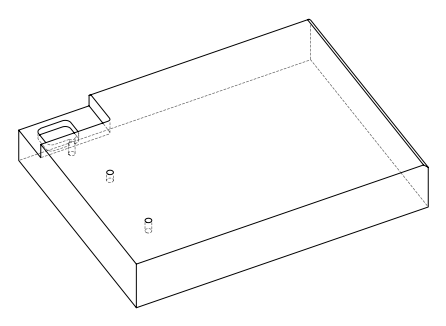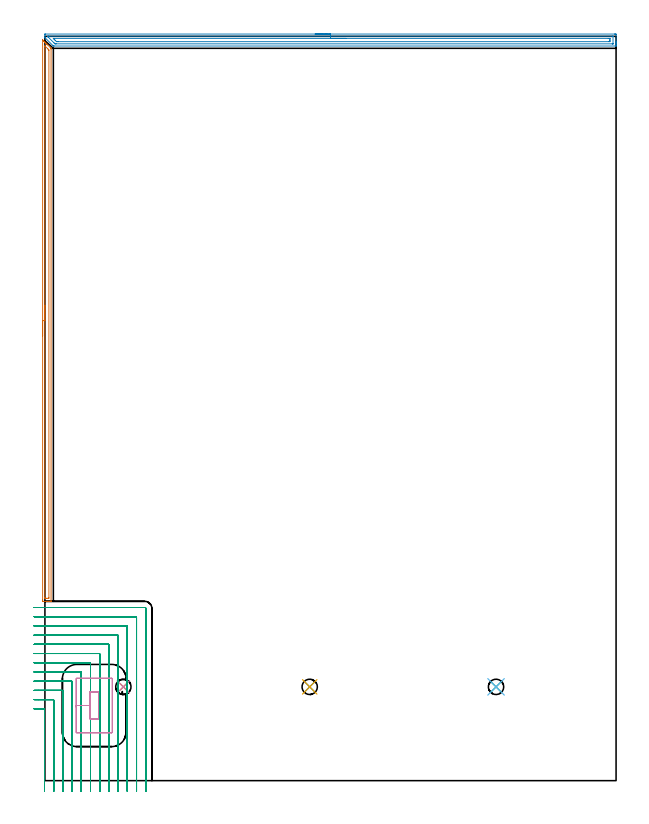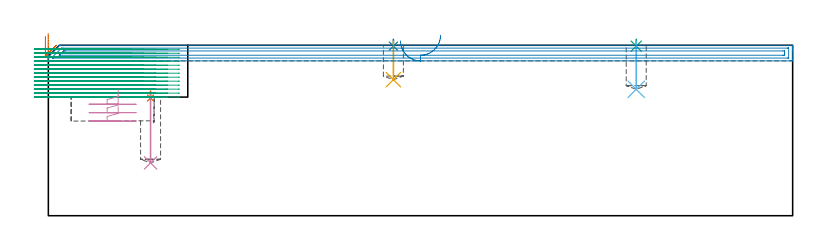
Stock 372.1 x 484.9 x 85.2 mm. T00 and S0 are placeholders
(PLAN: 10 operations, 4 tool changes, 60.4 min)
(1 SPOT_DRILL | STEP1POCKET | NXT0321_9005460120000 | 0.03 min | 2808 mm3)
(2 SPOT_DRILL_1 | STEP1POCKET_1 | NXT0321_9005460120000 | 0.03 min | 1 mm3)
(3 SPOT_DRILL_2 | STEP1POCKET_2 | NXT0321_9005460120000 | 0.03 min | 1 mm3)
(4 DRILL_BLIND_HOLE_INTO_CENTER | STEP1POCKET | NXT0301_071 | 0.15 min | 2528 mm3)
(5 DRILL_BLIND_HOLE_INTO_CENTER_1 | STEP1POCKET_1 | NXT0301_071 | 0.08 min | 1246 mm3)
(6 DRILL_BLIND_HOLE_INTO_CENTER_2 | STEP1POCKET_2 | NXT0301_071 | 0.1 min | 1621 mm3)
(7 AREA_MILL | FG_CHAMFER_SURFACE | UGT0205_001 | 6.01 min | 5614 mm3)
(8 AREA_MILL_1 | FG_CHAMFER_SURFACE_1 | UGT0205_001 | 9.1 min | 11229 mm3)
(9 MILL_CORNER_NOTCH_RECTANGULAR | CORNER_NOTCH_RECTANGULAR | NXT0201_009 | Follow Part, ap 2, ae 75% | 43.53 min | 207852 mm3)
(10 MILL_RECTANGULAR_POCKET | POCKET_RECTANGULAR_STRAIGHT | UGT0201_100 | Follow Part, ap 4.5, ae 75% | 1.39 min | 25047 mm3)
(TOOL NXT0321_9005460120000 | NC Spot Drill, 142deg, 12mm, Carbide, Uncoated | D12 PA142 FL30 Z2)
(TOOL NXT0301_071 | Carbide Drill 10mm [860.1-1000-030A1-MM 2214] | D10 PA140 FL47 Z2)
(TOOL UGT0205_001 | Chamfer Mill 20 x 3 x 45 deg. | D20 FL50 Z2)
(TOOL NXT0201_009 | ENDMILL 8mm [2P460-0800-NA 1630] | D8 FL26 Z6)
(TOOL UGT0201_100 | End Mill 18 mm | D18 FL22 Z2)
(OP 1 SPOT_DRILL)
G17 G21 G94 G90
T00 M6
G54
G17 G0 G90 X51.1 Y61.1 S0 M3
G43 Z95.2 H0
G94 G81 G98 Z58.87 F250. R62.3
G80
M5
M2
(OP 2 SPOT_DRILL_1)
G17 G21 G94 G90
T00 M6
G54
G17 G0 G90 X172.5 Y61.1 S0 M3
G43 Z95.2 H0
G94 G81 G98 Z84.77 F250. R88.2
G80
M5
M2
(OP 3 SPOT_DRILL_2)
G17 G21 G94 G90
T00 M6
G54
G17 G0 G90 X293.9 Y61.1 S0 M3
G43 Z95.2 H0
G94 G81 G98 Z84.77 F250. R88.2
G80
M5
M2
(OP 4 DRILL_BLIND_HOLE_INTO_CENTER)
G17 G21 G94 G90
T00 M6
G54
G17 G0 G90 X51.1 Y61.1 S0 M3
G43 Z95.2 H1
G94 G81 G98 Z26.4 F250. R61.3
G80
M5
M2
(OP 5 DRILL_BLIND_HOLE_INTO_CENTER_1)
G17 G21 G94 G90
T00 M6
G54
G17 G0 G90 X172.5 Y61.1 S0 M3
G43 Z95.2 H1
G94 G81 G98 Z68. F250. R87.2
G80
M5
M2
(OP 6 DRILL_BLIND_HOLE_INTO_CENTER_2)
G17 G21 G94 G90
T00 M6
G54
G17 G0 G90 X293.9 Y61.1 S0 M3
G43 Z95.2 H1
G94 G81 G98 Z63.2 F250. R87.2
G80
M5
M2
(OP 7 AREA_MILL)
G17 G21 G94 G90
T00 M6
G54
G17 G0 G90 X-1.5 Y289.7 S1061 M3
G43 Z95.2 H0
Z89.7
G94 G1 Y289.738 Z88.828 F250.
Y289.852 Z87.964
Y290.041 Z87.112
Y290.303 Z86.28
Y290.637 Z85.474
Y291.04 Z84.7
Y291.508 Z83.964
Y292.039 Z83.272
Y292.629 Z82.629
Y293.272 Z82.04
Y293.964 Z81.508
Y294.7 Z81.04
Y295.474 Z80.637
Y296.28 Z80.303
Y297.112 Z80.041
Y297.963 Z79.852
Y298.828 Z79.738
Y299.7 Z79.7
Y482.337
X-1.495 Y482.575 Z79.704
X-1.493 Y482.582 Z79.705
X-1.475 Y482.575 Z79.724
X-1.226 Y482.326 Z79.973
X-1.177 Y482.277 Z80.022
X-0.968 Y482.07 Z80.228
X-0.879 Y481.979 Z80.32
X-0.762 Y481.862 Z80.437
X-0.672 Y481.774 Z80.524
X-0.581 Y481.682 Z80.618
X-0.468 Y481.568 Z80.731
X-0.377 Y481.478 Z80.82
X-0.283 Y481.384 Z80.916
X-0.175 Y481.275 Z81.025
X-0.081 Y481.183 Z81.115
X0.014 Y481.086 Z81.214
X0.119 Y480.981 Z81.319
X0.215 Y480.887 Z81.411
X0.312 Y480.788 Z81.512
X0.413 Y480.687 Z81.612
X0.511 Y480.591 Z81.707
X0.61 Y480.49 Z81.809
X0.706 Y480.394 Z81.906
X0.806 Y480.295 Z82.002
X0.908 Y480.192 Z82.107
X1. Y480.1 Z82.2
X1.102 Y480. Z82.298
X1.206 Y479.894 Z82.405
X1.294 Y479.806 Z82.493
X1.398 Y479.704 Z82.594
X1.503 Y479.597 Z82.703
X1.587 Y479.513 Z82.787
X1.694 Y479.408 Z82.89
X3.468 Y477.634 Z84.664
X3.589 Y477.512 Z84.787
X3.912 Y477.189 Z85.11
X3.927 Y477.173 Z85.124
X4.002 Y477.095 Z85.18
X4. Y476.618 Z85.2
Y116.969
X4.005 Y116.81 Z85.195
X3.967 Y116.808 Z85.158
X3.586 Y116.8 Z84.786
X3.271 Z84.47
X2.581 Z83.776
X1.349 Z82.546
X0.806 Z82.001
X0.19 Z81.386
X-0.968 Y116.801 Z80.228
X-1.212 Y116.803 Z79.984
X-1.491 Y116.808 Z79.705
X-1.494 Y116.891 Z79.703
X-1.499 Y117.42 Z79.701
X-1.5 Y117.956 Z79.7
Y299.7
X-0.086 Z81.114
Y478.405
X-0.081 Y478.719 Z81.119
X0.242 Y478.405 Z81.442
X1.694 Y476.956 Z82.894
X2.03 Y476.618 Z83.23
X2.581 Y476.057 Z83.781
X2.586 Y475.725 Z83.786
Y119.208
X2.581 Y118.81 Z83.781
X2.097 Y118.802 Z83.297
X0.806 Y118.8 Z82.006
X0.322 Y118.802 Z81.522
X-0.081 Y118.81 Z81.119
X-0.086 Y119.208 Z81.114
Y119.213
Y299.7
Y300.571 Z81.152
Y301.436 Z81.266
Y302.288 Z81.455
Y303.12 Z81.717
Y303.926 Z82.051
Y304.7 Z82.454
Y305.436 Z82.923
Y306.128 Z83.454
Y306.771 Z84.043
Y307.36 Z84.686
Y307.891 Z85.378
Y308.36 Z86.114
Y308.763 Z86.888
Y309.097 Z87.694
Y309.359 Z88.526
Y309.548 Z89.378
Y309.662 Z90.243
Y309.7 Z91.114
G0 Z95.2
M5
M2
(OP 8 AREA_MILL_1)
G17 G21 G94 G90
T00 M6
G54
G17 G0 G90 X176.05 Y486.4 S1061 M3
G43 Z95.2 H0
Z87.4
G94 G1 X176.088 Z86.529 F250.
X176.202 Z85.664
X176.391 Z84.812
X176.653 Z83.98
X176.987 Z83.174
X177.39 Z82.4
X177.858 Z81.664
X178.39 Z80.972
X178.979 Z80.329
X179.622 Z79.74
X180.314 Z79.209
X181.05 Z78.74
X181.824 Z78.337
X182.63 Z78.003
X183.462 Z77.741
X184.314 Z77.552
X185.178 Z77.438
X186.05 Z77.4
X371.08
X371.478 Y486.399 Z77.401
X371.872 Y486.396 Z77.403
X372.09 Y486.392 Z77.405
X372.1 Y486.009 Z77.789
Y481.623 Z82.172
Y481.089 Z82.707
Y480.746 Z83.05
Y480.212 Z83.584
Y479.868 Z83.926
Y479.181 Z84.618
Y478.906 Z84.893
X372.097 Y478.751 Z85.042
X372.09 Y478.602 Z85.188
X371.925 Y478.6 Z85.2
X5.983
X5.505 Y478.602 Z85.188
X5.323 Y478.777 Z85.023
X0.283 Y483.816 Z79.982
X0.173 Y483.927 Z79.873
X0.026 Y484.077 Z79.722
X0.002 Y484.109 Z79.688
X0. Y484.331 Z79.467
Y485.131 Z78.663
X0.001 Y486.351 Z77.446
X0.003 Y486.391 Z77.405
X0.175 Y486.4 Z77.4
X186.05
Y484.986 Z78.814
X369.691 Y484.985 Z78.815
X369.841 Y484.984 Z78.816
X370.047 Y484.98 Z78.82
X370.09 Y484.978 Z78.822
X370.095 Y484.948 Z78.852
X370.097 Y484.916 Z78.884
X370.1 Y484.73 Z79.07
X370.099 Y480.21 Z83.59
X370.097 Y480.103 Z83.697
X370.093 Y480.032 Z83.768
X370.089 Y480.02 Z83.78
X370.085 Y480.018 Z83.782
X370.063 Y480.016 Z83.784
X369.691 Y480.014 Z83.786
X369.542
X7.622
X6.877 Y480.016 Z83.784
X6.726 Y480.017 Z83.783
X6.548 Y480.021 Z83.779
X6.174 Y480.382 Z83.418
X5.984 Y480.567 Z83.233
X2.409 Y484.141 Z79.659
X2.297 Y484.254 Z79.546
X2.19 Y484.366 Z79.434
X2.01 Y484.558 Z79.242
X2.003 Y484.653 Z79.147
X2.001 Y484.79 Z79.01
X2.003 Y484.897 Z78.903
X2.007 Y484.967 Z78.833
X2.011 Y484.98 Z78.82
X2.015 Y484.982 Z78.818
X2.037 Y484.984 Z78.816
X2.409 Y484.986 Z78.814
X2.558
X186.05
Y483.571 Z80.229
X367.01
X367.707 Y483.57 Z80.23
X367.904 Y483.567 Z80.233
X368.09 Y483.563 Z80.237
X368.095 Y483.377 Z80.423
X368.099 Y483.186 Z80.614
X368.1 Y482.5 Z81.3
Y482.308 Z81.492
X368.095 Y481.623 Z82.177
X368.093 Y481.437 Z82.363
X367.904 Y481.435 Z82.365
X367.207 Y481.429 Z82.371
X8.664
X7.967 Y481.43 Z82.37
X7.771 Y481.432 Z82.368
X7.578 Y481.435 Z82.365
X7.385 Y481.623 Z82.177
X6.877 Y482.123 Z81.677
X6.499 Y482.5 Z81.3
X5.984 Y483.016 Z80.784
X5.627 Y483.377 Z80.423
X5.455 Y483.556 Z80.244
X5.45 Y483.565 Z80.235
X5.478 Y483.567 Z80.233
X5.548 Y483.57 Z80.23
X5.653 Y483.571 Z80.229
X5.786
X186.05
X186.922 Z80.267
X187.786 Z80.38
X188.638 Z80.569
X189.47 Z80.832
X190.276 Z81.165
X191.05 Z81.568
X191.786 Z82.037
X192.478 Z82.568
X193.121 Z83.157
X193.71 Z83.801
X194.242 Z84.493
X194.71 Z85.229
X195.113 Z86.002
X195.447 Z86.808
X195.709 Z87.64
X195.898 Z88.492
X196.012 Z89.357
X196.05 Z90.229
G0 Z95.2
M5
M2
(OP 9 MILL_CORNER_NOTCH_RECTANGULAR)
G17 G21 G94 G90
T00 M6
G54
G17 G0 G90 X-0.3 Y-6.989 S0 M3
G43 Z95.2 H1
Z83.208
G94 G1 Y-3.989 F250.
Y46.405 F500.
G3 X-0.695 Y46.8 R0.4
G1 X-3.91
X-4.
X-7. Y46.804 F250.
G0 Z95.2
X5.7 Y-7.
Z83.208
G1 Y-4.
Y52.405 F500.
G3 X5.305 Y52.8 R0.4
G1 X-3.91
X-4.
X-7. Y52.805 F250.
G0 Z95.2
X11.7 Y-7.
Z83.208
G1 Y-4.
Y58.405 F500.
G3 X11.305 Y58.8 R0.4
G1 X-3.91
X-4.
X-7. Y58.805 F250.
G0 Z95.2
X17.7 Y-7.
Z83.208
G1 Y-4.
Y64.405 F500.
G3 X17.305 Y64.8 R0.4
G1 X-3.91
X-4.
X-7. Y64.806 F250.
G0 Z95.2
X23.7 Y-7.
Z83.208
G1 Y-4.
Y70.404 F500.
G3 X23.304 Y70.8 R0.4
G1 X-3.91
X-4.
X-7. Y70.807 F250.
G0 Z95.2
X29.7 Y-7.
Z83.208
G1 Y-4.
Y76.404 F500.
G3 X29.304 Y76.8 R0.4
G1 X-3.91
X-4.
X-7. Y76.808 F250.
G0 Z95.2
X35.7 Y-7.
Z83.208
G1 Y-4.
Y82.404 F500.
G3 X35.304 Y82.8 R0.4
G1 X-3.91
X-4.
X-7. Y82.809 F250.
G0 Z95.2
X41.7 Y-7.
Z83.208
G1 Y-4.
Y88.404 F500.
G3 X41.304 Y88.8 R0.4
G1 X-3.91
X-4.
X-7. Y88.811 F250.
G0 Z95.2
X47.7 Y-7.
Z83.208
G1 Y-4.
Y94.404 F500.
G3 X47.304 Y94.8 R0.4
G1 X-3.91
X-4.
X-7. Y94.815 F250.
G0 Z95.2
X53.7 Y-7.
Z83.208
G1 Y-4.
Y100.403 F500.
G3 X53.303 Y100.8 R0.4
G1 X-3.91
X-4.
X-7. Y100.823 F250.
G0 Z95.2
X59.7 Y-7.
Z83.208
G1 Y-4.
Y106.403 F500.
G3 X59.303 Y106.8 R0.4
G1 X-3.91
X-4. Y106.801
X-7. Y106.846 F250.
G0 Z95.2
X65.7 Y-7.
Z83.208
G1 Y-4.
Y112.2 F500.
G3 X65.1 Y112.8 R0.6
G1 X-3.91
X-6.91 F250.
G0 Z95.2
X-0.3 Y-6.989
Z81.215
G1 Y-3.989
Y46.405 F500.
G3 X-0.695 Y46.8 R0.4
G1 X-4.
X-7. F250.
G0 Z95.2
X5.7 Y-7.
Z81.215
G1 Y-4.
Y52.405 F500.
G3 X5.305 Y52.8 R0.4
G1 X-4.
X-7. F250.
G0 Z95.2
X11.7 Y-7.
Z81.215
G1 Y-4.
Y58.405 F500.
G3 X11.305 Y58.8 R0.4
G1 X-4.
X-7. F250.
G0 Z95.2
X17.7 Y-7.
Z81.215
G1 Y-4.
Y64.405 F500.
G3 X17.305 Y64.8 R0.4
G1 X-4.
X-7. F250.
G0 Z95.2
X23.7 Y-7.
Z81.215
G1 Y-4.
Y70.404 F500.
G3 X23.304 Y70.8 R0.4
G1 X-4.
X-7. F250.
G0 Z95.2
X29.7 Y-7.
Z81.215
G1 Y-4.
Y76.404 F500.
G3 X29.304 Y76.8 R0.4
G1 X-4.
X-7. F250.
G0 Z95.2
X35.7 Y-7.
Z81.215
G1 Y-4.
Y82.404 F500.
G3 X35.304 Y82.8 R0.4
G1 X-4.
X-7. F250.
G0 Z95.2
X41.7 Y-7.
Z81.215
G1 Y-4.
Y88.404 F500.
G3 X41.304 Y88.8 R0.4
G1 X-4.
X-7. F250.
G0 Z95.2
X47.7 Y-7.
Z81.215
G1 Y-4.
Y94.404 F500.
G3 X47.304 Y94.8 R0.4
G1 X-4.
X-7. F250.
G0 Z95.2
X53.7 Y-7.
Z81.215
G1 Y-4.
Y100.403 F500.
G3 X53.303 Y100.8 R0.4
G1 X-4.
X-7. F250.
G0 Z95.2
X59.7 Y-7.
Z81.215
G1 Y-4.
Y106.403 F500.
G3 X59.303 Y106.8 R0.4
G1 X-4.
X-7. F250.
G0 Z95.2
X65.7 Y-7.
Z81.215
G1 Y-4.
Y112.2 F500.
G3 X65.1 Y112.8 R0.6
G1 X-4.
X-7. F250.
G0 Z95.2
X-0.3 Y-6.989
Z79.223
G1 Y-3.989
Y46.405 F500.
G3 X-0.695 Y46.8 R0.4
G1 X-4.
X-7. F250.
G0 Z95.2
X5.7 Y-7.
Z79.223
G1 Y-4.
Y52.405 F500.
G3 X5.305 Y52.8 R0.4
G1 X-4.
X-7. F250.
G0 Z95.2
X11.7 Y-7.
Z79.223
G1 Y-4.
Y58.405 F500.
G3 X11.305 Y58.8 R0.4
G1 X-4.
X-7. F250.
G0 Z95.2
X17.7 Y-7.
Z79.223
G1 Y-4.
Y64.404 F500.
G3 X17.305 Y64.8 R0.4
G1 X-4.
X-7. F250.
G0 Z95.2
X23.7 Y-7.
Z79.223
G1 Y-4.
Y70.404 F500.
G3 X23.304 Y70.8 R0.4
G1 X-4.
X-7. F250.
G0 Z95.2
X29.7 Y-7.
Z79.223
G1 Y-4.
Y76.404 F500.
G3 X29.304 Y76.8 R0.4
G1 X-4.
X-7. F250.
G0 Z95.2
X35.7 Y-7.
Z79.223
G1 Y-4.
Y82.404 F500.
G3 X35.304 Y82.8 R0.4
G1 X-4.
X-7. F250.
G0 Z95.2
X41.7 Y-7.
Z79.223
G1 Y-4.
Y88.404 F500.
G3 X41.304 Y88.8 R0.4
G1 X-4.
X-7. F250.
G0 Z95.2
X47.7 Y-7.
Z79.223
G1 Y-4.
Y94.404 F500.
G3 X47.304 Y94.8 R0.4
G1 X-4.
X-7. F250.
G0 Z95.2
X53.7 Y-7.
Z79.223
G1 Y-4.
Y100.403 F500.
G3 X53.303 Y100.8 R0.4
G1 X-4.
X-7. F250.
G0 Z95.2
X59.7 Y-7.
Z79.223
G1 Y-4.
Y106.403 F500.
G3 X59.303 Y106.8 R0.4
G1 X-4.
X-7. F250.
G0 Z95.2
X65.7 Y-7.
Z79.223
G1 Y-4.
Y112.2 F500.
G3 X65.1 Y112.8 R0.6
G1 X-4.
X-7. F250.
G0 Z95.2
X-0.3 Y-6.989
Z77.231
G1 Y-3.989
Y46.405 F500.
G3 X-0.695 Y46.8 R0.4
G1 X-4.
X-7. F250.
G0 Z95.2
X5.7 Y-7.
Z77.231
G1 Y-4.
Y52.405 F500.
G3 X5.305 Y52.8 R0.4
G1 X-4.
X-7. F250.
G0 Z95.2
X11.7 Y-7.
Z77.231
G1 Y-4.
Y58.405 F500.
G3 X11.305 Y58.8 R0.4
G1 X-4.
X-7. F250.
G0 Z95.2
X17.7 Y-7.
Z77.231
G1 Y-4.
Y64.405 F500.
G3 X17.305 Y64.8 R0.4
G1 X-4.
X-7. F250.
G0 Z95.2
X23.7 Y-7.
Z77.231
G1 Y-4.
Y70.404 F500.
G3 X23.304 Y70.8 R0.4
G1 X-4.
X-7. F250.
G0 Z95.2
X29.7 Y-7.
Z77.231
G1 Y-4.
Y76.404 F500.
G3 X29.304 Y76.8 R0.4
G1 X-4.
X-7. F250.
G0 Z95.2
X35.7 Y-7.
Z77.231
G1 Y-4.
Y82.404 F500.
G3 X35.304 Y82.8 R0.4
G1 X-4.
X-7. F250.
G0 Z95.2
X41.7 Y-7.
Z77.231
G1 Y-4.
Y88.404 F500.
G3 X41.304 Y88.8 R0.4
G1 X-4.
X-7. F250.
G0 Z95.2
X47.7 Y-7.
Z77.231
G1 Y-4.
Y94.404 F500.
G3 X47.304 Y94.8 R0.4
G1 X-4.
X-7. F250.
G0 Z95.2
X53.7 Y-7.
Z77.231
G1 Y-4.
Y100.403 F500.
G3 X53.303 Y100.8 R0.4
G1 X-4.
X-7. F250.
G0 Z95.2
X59.7 Y-7.
Z77.231
G1 Y-4.
Y106.403 F500.
G3 X59.303 Y106.8 R0.4
G1 X-4.
X-7. F250.
G0 Z95.2
X65.7 Y-7.
Z77.231
G1 Y-4.
Y112.2 F500.
G3 X65.1 Y112.8 R0.6
G1 X-4.
X-7. F250.
G0 Z95.2
X-0.3 Y-6.989
Z75.238
G1 Y-3.989
Y46.405 F500.
G3 X-0.695 Y46.8 R0.4
G1 X-4.
X-7. F250.
G0 Z95.2
X5.7 Y-7.
Z75.238
G1 Y-4.
Y52.405 F500.
G3 X5.305 Y52.8 R0.4
G1 X-4.
X-7. F250.
G0 Z95.2
X11.7 Y-7.
Z75.238
G1 Y-4.
Y58.405 F500.
G3 X11.305 Y58.8 R0.4
G1 X-4.
X-7. F250.
G0 Z95.2
X17.7 Y-7.
Z75.238
G1 Y-4.
Y64.405 F500.
G3 X17.305 Y64.8 R0.4
G1 X-4.
X-7. F250.
G0 Z95.2
X23.7 Y-7.
Z75.238
G1 Y-4.
Y70.404 F500.
G3 X23.304 Y70.8 R0.4
G1 X-4.
X-7. F250.
G0 Z95.2
X29.7 Y-7.
Z75.238
G1 Y-4.
Y76.404 F500.
G3 X29.304 Y76.8 R0.4
G1 X-4.
X-7. F250.
G0 Z95.2
X35.7 Y-7.
Z75.238
G1 Y-4.
Y82.404 F500.
G3 X35.304 Y82.8 R0.4
G1 X-4.
X-7. F250.
G0 Z95.2
X41.7 Y-7.
Z75.238
G1 Y-4.
Y88.404 F500.
G3 X41.304 Y88.8 R0.4
G1 X-4.
X-7. F250.
G0 Z95.2
X47.7 Y-7.
Z75.238
G1 Y-4.
Y94.404 F500.
G3 X47.304 Y94.8 R0.4
G1 X-4.
X-7. F250.
G0 Z95.2
X53.7 Y-7.
Z75.238
G1 Y-4.
Y100.403 F500.
G3 X53.303 Y100.8 R0.4
G1 X-4.
X-7. F250.
G0 Z95.2
X59.7 Y-7.
Z75.238
G1 Y-4.
Y106.403 F500.
G3 X59.303 Y106.8 R0.4
G1 X-4.
X-7. F250.
G0 Z95.2
X65.7 Y-7.
Z75.238
G1 Y-4.
Y112.2 F500.
G3 X65.1 Y112.8 R0.6
G1 X-4.
X-7. F250.
G0 Z95.2
X-0.3 Y-6.989
Z73.246
G1 Y-3.989
Y46.405 F500.
G3 X-0.695 Y46.8 R0.4
G1 X-4.
X-7. F250.
G0 Z95.2
X5.7 Y-7.
Z73.246
G1 Y-4.
Y52.405 F500.
G3 X5.305 Y52.8 R0.4
G1 X-4.
X-7. F250.
G0 Z95.2
X11.7 Y-7.
Z73.246
G1 Y-4.
Y58.405 F500.
G3 X11.305 Y58.8 R0.4
G1 X-4.
X-7. F250.
G0 Z95.2
X17.7 Y-7.
Z73.246
G1 Y-4.
Y64.405 F500.
G3 X17.305 Y64.8 R0.4
G1 X-4.
X-7. F250.
G0 Z95.2
X23.7 Y-7.
Z73.246
G1 Y-4.
Y70.404 F500.
G3 X23.304 Y70.8 R0.4
G1 X-4.
X-7. F250.
G0 Z95.2
X29.7 Y-7.
Z73.246
G1 Y-4.
Y76.404 F500.
G3 X29.304 Y76.8 R0.4
G1 X-4.
X-7. F250.
G0 Z95.2
X35.7 Y-7.
Z73.246
G1 Y-4.
Y82.404 F500.
G3 X35.304 Y82.8 R0.4
G1 X-4.
X-7. F250.
G0 Z95.2
X41.7 Y-7.
Z73.246
G1 Y-4.
Y88.404 F500.
G3 X41.304 Y88.8 R0.4
G1 X-4.
X-7. F250.
G0 Z95.2
X47.7 Y-7.
Z73.246
G1 Y-4.
Y94.404 F500.
G3 X47.304 Y94.8 R0.4
G1 X-4.
X-7. F250.
G0 Z95.2
X53.7 Y-7.
Z73.246
G1 Y-4.
Y100.403 F500.
G3 X53.303 Y100.8 R0.4
G1 X-4.
X-7. F250.
G0 Z95.2
X59.7 Y-7.
Z73.246
G1 Y-4.
Y106.403 F500.
G3 X59.303 Y106.8 R0.4
G1 X-4.
X-7. F250.
G0 Z95.2
X65.7 Y-7.
Z73.246
G1 Y-4.
Y112.2 F500.
G3 X65.1 Y112.8 R0.6
G1 X-4.
X-7. F250.
G0 Z95.2
X-0.3 Y-6.989
Z71.254
G1 Y-3.989
Y46.405 F500.
G3 X-0.695 Y46.8 R0.4
G1 X-4.
X-7. F250.
G0 Z95.2
X5.7 Y-7.
Z71.254
G1 Y-4.
Y52.405 F500.
G3 X5.305 Y52.8 R0.4
G1 X-4.
X-7. F250.
G0 Z95.2
X11.7 Y-7.
Z71.254
G1 Y-4.
Y58.405 F500.
G3 X11.305 Y58.8 R0.4
G1 X-4.
X-7. F250.
G0 Z95.2
X17.7 Y-7.
Z71.254
G1 Y-4.
Y64.405 F500.
G3 X17.305 Y64.8 R0.4
G1 X-4.
X-7. F250.
G0 Z95.2
X23.7 Y-7.
Z71.254
G1 Y-4.
Y70.404 F500.
G3 X23.304 Y70.8 R0.4
G1 X-4.
X-7. F250.
G0 Z95.2
X29.7 Y-7.
Z71.254
G1 Y-4.
Y76.404 F500.
G3 X29.304 Y76.8 R0.4
G1 X-4.
X-7. F250.
G0 Z95.2
X35.7 Y-7.
Z71.254
G1 Y-4.
Y82.404 F500.
G3 X35.304 Y82.8 R0.4
G1 X-4.
X-7. F250.
G0 Z95.2
X41.7 Y-7.
Z71.254
G1 Y-4.
Y88.404 F500.
G3 X41.304 Y88.8 R0.4
G1 X-4.
X-7. F250.
G0 Z95.2
X47.7 Y-7.
Z71.254
G1 Y-4.
Y94.404 F500.
G3 X47.304 Y94.8 R0.4
G1 X-4.
X-7. F250.
G0 Z95.2
X53.7 Y-7.
Z71.254
G1 Y-4.
Y100.403 F500.
G3 X53.303 Y100.8 R0.4
G1 X-4.
X-7. F250.
G0 Z95.2
X59.7 Y-7.
Z71.254
G1 Y-4.
Y106.403 F500.
G3 X59.303 Y106.8 R0.4
G1 X-4.
X-7. F250.
G0 Z95.2
X65.7 Y-7.
Z71.254
G1 Y-4.
Y112.2 F500.
G3 X65.1 Y112.8 R0.6
G1 X-4.
X-7. F250.
G0 Z95.2
X-0.3 Y-6.989
Z69.261
G1 Y-3.989
Y46.405 F500.
G3 X-0.695 Y46.8 R0.4
G1 X-4.
X-7. F250.
G0 Z95.2
X5.7 Y-7.
Z69.261
G1 Y-4.
Y52.405 F500.
G3 X5.305 Y52.8 R0.4
G1 X-4.
X-7. F250.
G0 Z95.2
X11.7 Y-7.
Z69.261
G1 Y-4.
Y58.405 F500.
G3 X11.305 Y58.8 R0.4
G1 X-4.
X-7. F250.
G0 Z95.2
X17.7 Y-7.
Z69.261
G1 Y-4.
Y64.405 F500.
G3 X17.305 Y64.8 R0.4
G1 X-4.
X-7. F250.
G0 Z95.2
X23.7 Y-7.
Z69.261
G1 Y-4.
Y70.404 F500.
G3 X23.304 Y70.8 R0.4
G1 X-4.
X-7. F250.
G0 Z95.2
X29.7 Y-7.
Z69.261
G1 Y-4.
Y76.404 F500.
G3 X29.304 Y76.8 R0.4
G1 X-4.
X-7. F250.
G0 Z95.2
X35.7 Y-7.
Z69.261
G1 Y-4.
Y82.404 F500.
G3 X35.304 Y82.8 R0.4
G1 X-4.
X-7. F250.
G0 Z95.2
X41.7 Y-7.
Z69.261
G1 Y-4.
Y88.404 F500.
G3 X41.304 Y88.8 R0.4
G1 X-4.
X-7. F250.
G0 Z95.2
X47.7 Y-7.
Z69.261
G1 Y-4.
Y94.404 F500.
G3 X47.304 Y94.8 R0.4
G1 X-4.
X-7. F250.
G0 Z95.2
X53.7 Y-7.
Z69.261
G1 Y-4.
Y100.403 F500.
G3 X53.303 Y100.8 R0.4
G1 X-4.
X-7. F250.
G0 Z95.2
X59.7 Y-7.
Z69.261
G1 Y-4.
Y106.403 F500.
G3 X59.303 Y106.8 R0.4
G1 X-4.
X-7. F250.
G0 Z95.2
X65.7 Y-7.
Z69.261
G1 Y-4.
Y112.2 F500.
G3 X65.1 Y112.8 R0.6
G1 X-4.
X-7. F250.
G0 Z95.2
X-0.3 Y-6.989
Z67.269
G1 Y-3.989
Y46.405 F500.
G3 X-0.695 Y46.8 R0.4
G1 X-4.
X-7. F250.
G0 Z95.2
X5.7 Y-7.
Z67.269
G1 Y-4.
Y52.405 F500.
G3 X5.305 Y52.8 R0.4
G1 X-4.
X-7. F250.
G0 Z95.2
X11.7 Y-7.
Z67.269
G1 Y-4.
Y58.405 F500.
G3 X11.305 Y58.8 R0.4
G1 X-4.
X-7. F250.
G0 Z95.2
X17.7 Y-7.
Z67.269
G1 Y-4.
Y64.405 F500.
G3 X17.305 Y64.8 R0.4
G1 X-4.
X-7. F250.
G0 Z95.2
X23.7 Y-7.
Z67.269
G1 Y-4.
Y70.404 F500.
G3 X23.304 Y70.8 R0.4
G1 X-4.
X-7. F250.
G0 Z95.2
X29.7 Y-7.
Z67.269
G1 Y-4.
Y76.404 F500.
G3 X29.304 Y76.8 R0.4
G1 X-4.
X-7. F250.
G0 Z95.2
X35.7 Y-7.
Z67.269
G1 Y-4.
Y82.404 F500.
G3 X35.304 Y82.8 R0.4
G1 X-4.
X-7. F250.
G0 Z95.2
X41.7 Y-7.
Z67.269
G1 Y-4.
Y88.404 F500.
G3 X41.304 Y88.8 R0.4
G1 X-4.
X-7. F250.
G0 Z95.2
X47.7 Y-7.
Z67.269
G1 Y-4.
Y94.404 F500.
G3 X47.304 Y94.8 R0.4
G1 X-4.
X-7. F250.
G0 Z95.2
X53.7 Y-7.
Z67.269
G1 Y-4.
Y100.403 F500.
G3 X53.303 Y100.8 R0.4
G1 X-4.
X-7. F250.
G0 Z95.2
X59.7 Y-7.
Z67.269
G1 Y-4.
Y106.403 F500.
G3 X59.303 Y106.8 R0.4
G1 X-4.
X-7. F250.
G0 Z95.2
X65.7 Y-7.
Z67.269
G1 Y-4.
Y112.2 F500.
G3 X65.1 Y112.8 R0.6
G1 X-4.
X-7. F250.
G0 Z95.2
X-0.3 Y-6.989
Z65.277
G1 Y-3.989
Y46.405 F500.
G3 X-0.695 Y46.8 R0.4
G1 X-4.
X-7. F250.
G0 Z95.2
X5.7 Y-7.
Z65.277
G1 Y-4.
Y52.405 F500.
G3 X5.305 Y52.8 R0.4
G1 X-4.
X-7. F250.
G0 Z95.2
X11.7 Y-7.
Z65.277
G1 Y-4.
Y58.405 F500.
G3 X11.305 Y58.8 R0.4
G1 X-4.
X-7. F250.
G0 Z95.2
X17.7 Y-7.
Z65.277
G1 Y-4.
Y64.405 F500.
G3 X17.305 Y64.8 R0.4
G1 X-4.
X-7. F250.
G0 Z95.2
X23.7 Y-7.
Z65.277
G1 Y-4.
Y70.404 F500.
G3 X23.304 Y70.8 R0.4
G1 X-4.
X-7. F250.
G0 Z95.2
X29.7 Y-7.
Z65.277
G1 Y-4.
Y76.404 F500.
G3 X29.304 Y76.8 R0.4
G1 X-4.
X-7. F250.
G0 Z95.2
X35.7 Y-7.
Z65.277
G1 Y-4.
Y82.404 F500.
G3 X35.304 Y82.8 R0.4
G1 X-4.
X-7. F250.
G0 Z95.2
X41.7 Y-7.
Z65.277
G1 Y-4.
Y88.404 F500.
G3 X41.304 Y88.8 R0.4
G1 X-4.
X-7. F250.
G0 Z95.2
X47.7 Y-7.
Z65.277
G1 Y-4.
Y94.404 F500.
G3 X47.304 Y94.8 R0.4
G1 X-4.
X-7. F250.
G0 Z95.2
X53.7 Y-7.
Z65.277
G1 Y-4.
Y100.403 F500.
G3 X53.303 Y100.8 R0.4
G1 X-4.
X-7. F250.
G0 Z95.2
X59.7 Y-7.
Z65.277
G1 Y-4.
Y106.403 F500.
G3 X59.303 Y106.8 R0.4
G1 X-4.
X-7. F250.
G0 Z95.2
X65.7 Y-7.
Z65.277
G1 Y-4.
Y112.2 F500.
G3 X65.1 Y112.8 R0.6
G1 X-4.
X-7. F250.
G0 Z95.2
X-0.3 Y-6.989
Z63.285
G1 Y-3.989
Y46.405 F500.
G3 X-0.695 Y46.8 R0.4
G1 X-4.
X-7. F250.
G0 Z95.2
X5.7 Y-7.
Z63.285
G1 Y-4.
Y52.405 F500.
G3 X5.305 Y52.8 R0.4
G1 X-4.
X-7. F250.
G0 Z95.2
X11.7 Y-7.
Z63.285
G1 Y-4.
Y58.405 F500.
G3 X11.305 Y58.8 R0.4
G1 X-4.
X-7. F250.
G0 Z95.2
X17.7 Y-7.
Z63.285
G1 Y-4.
Y64.405 F500.
G3 X17.305 Y64.8 R0.4
G1 X-4.
X-7. F250.
G0 Z95.2
X23.7 Y-7.
Z63.285
G1 Y-4.
Y70.404 F500.
G3 X23.304 Y70.8 R0.4
G1 X-4.
X-7. F250.
G0 Z95.2
X29.7 Y-7.
Z63.285
G1 Y-4.
Y76.404 F500.
G3 X29.304 Y76.8 R0.4
G1 X-4.
X-7. F250.
G0 Z95.2
X35.7 Y-7.
Z63.285
G1 Y-4.
Y82.404 F500.
G3 X35.304 Y82.8 R0.4
G1 X-4.
X-7. F250.
G0 Z95.2
X41.7 Y-7.
Z63.285
G1 Y-4.
Y88.404 F500.
G3 X41.304 Y88.8 R0.4
G1 X-4.
X-7. F250.
G0 Z95.2
X47.7 Y-7.
Z63.285
G1 Y-4.
Y94.404 F500.
G3 X47.304 Y94.8 R0.4
G1 X-4.
X-7. F250.
G0 Z95.2
X53.7 Y-7.
Z63.285
G1 Y-4.
Y100.403 F500.
G3 X53.303 Y100.8 R0.4
G1 X-4.
X-7. F250.
G0 Z95.2
X59.7 Y-7.
Z63.285
G1 Y-4.
Y106.403 F500.
G3 X59.303 Y106.8 R0.4
G1 X-4.
X-7. F250.
G0 Z95.2
X65.7 Y-7.
Z63.285
G1 Y-4.
Y112.2 F500.
G3 X65.1 Y112.8 R0.6
G1 X-4.
X-7. F250.
G0 Z95.2
X-0.3 Y-6.989
Z61.292
G1 Y-3.989
Y46.405 F500.
G3 X-0.695 Y46.8 R0.4
G1 X-4.
X-7. F250.
G0 Z95.2
X5.7 Y-7.
Z61.292
G1 Y-4.
Y52.405 F500.
G3 X5.305 Y52.8 R0.4
G1 X-4.
X-7. F250.
G0 Z95.2
X11.7 Y-7.
Z61.292
G1 Y-4.
Y58.405 F500.
G3 X11.305 Y58.8 R0.4
G1 X-4.
X-7. F250.
G0 Z95.2
X17.7 Y-7.
Z61.292
G1 Y-4.
Y64.405 F500.
G3 X17.305 Y64.8 R0.4
G1 X-4.
X-7. F250.
G0 Z95.2
X23.7 Y-7.
Z61.292
G1 Y-4.
Y70.404 F500.
G3 X23.304 Y70.8 R0.4
G1 X-4.
X-7. F250.
G0 Z95.2
X29.7 Y-7.
Z61.292
G1 Y-4.
Y76.404 F500.
G3 X29.304 Y76.8 R0.4
G1 X-4.
X-7. F250.
G0 Z95.2
X35.7 Y-7.
Z61.292
G1 Y-4.
Y82.404 F500.
G3 X35.304 Y82.8 R0.4
G1 X-4.
X-7. F250.
G0 Z95.2
X41.7 Y-7.
Z61.292
G1 Y-4.
Y88.404 F500.
G3 X41.304 Y88.8 R0.4
G1 X-4.
X-7. F250.
G0 Z95.2
X47.7 Y-7.
Z61.292
G1 Y-4.
Y94.404 F500.
G3 X47.304 Y94.8 R0.4
G1 X-4.
X-7. F250.
G0 Z95.2
X53.7 Y-7.
Z61.292
G1 Y-4.
Y100.403 F500.
G3 X53.303 Y100.8 R0.4
G1 X-4.
X-7. F250.
G0 Z95.2
X59.7 Y-7.
Z61.292
G1 Y-4.
Y106.403 F500.
G3 X59.303 Y106.8 R0.4
G1 X-4.
X-7. F250.
G0 Z95.2
X65.7 Y-7.
Z61.292
G1 Y-4.
Y112.2 F500.
G3 X65.1 Y112.8 R0.6
G1 X-4.
X-7. F250.
G0 Z95.2
X-0.3 Y-6.989
Z59.3
G1 Y-3.989
Y46.405 F500.
G3 X-0.695 Y46.8 R0.4
G1 X-4.
X-7. F250.
G0 Z95.2
X5.7 Y-7.
Z59.3
G1 Y-4.
Y52.405 F500.
G3 X5.305 Y52.8 R0.4
G1 X-4.
X-7. F250.
G0 Z95.2
X11.7 Y-7.
Z59.3
G1 Y-4.
Y58.405 F500.
G3 X11.305 Y58.8 R0.4
G1 X-4.
X-7. F250.
G0 Z95.2
X17.7 Y-7.
Z59.3
G1 Y-4.
Y64.405 F500.
G3 X17.305 Y64.8 R0.4
G1 X-4.
X-7. F250.
G0 Z95.2
X23.7 Y-7.
Z59.3
G1 Y-4.
Y70.404 F500.
G3 X23.304 Y70.8 R0.4
G1 X-4.
X-7. F250.
G0 Z95.2
X29.7 Y-7.
Z59.3
G1 Y-4.
Y76.404 F500.
G3 X29.304 Y76.8 R0.4
G1 X-4.
X-7. F250.
G0 Z95.2
X35.7 Y-7.
Z59.3
G1 Y-4.
Y82.404 F500.
G3 X35.304 Y82.8 R0.4
G1 X-4.
X-7. F250.
G0 Z95.2
X41.7 Y-7.
Z59.3
G1 Y-4.
Y88.404 F500.
G3 X41.304 Y88.8 R0.4
G1 X-4.
X-7. F250.
G0 Z95.2
X47.7 Y-7.
Z59.3
G1 Y-4.
Y94.404 F500.
G3 X47.304 Y94.8 R0.4
G1 X-4.
X-7. F250.
G0 Z95.2
X53.7 Y-7.
Z59.3
G1 Y-4.
Y100.403 F500.
G3 X53.303 Y100.8 R0.4
G1 X-4.
X-7. F250.
G0 Z95.2
X59.7 Y-7.
Z59.3
G1 Y-4.
Y106.403 F500.
G3 X59.303 Y106.8 R0.4
G1 X-4.
X-7. F250.
G0 Z95.2
X65.7 Y-7.
Z59.3
G1 Y-4.
Y112.2 F500.
G3 X65.1 Y112.8 R0.6
G1 X-4.
X-7. F250.
G0 Z95.2
M5
M2
(OP 10 MILL_RECTANGULAR_POCKET)
G17 G21 G94 G90
T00 M6
G54
G17 G0 G90 X34.9 Y45.038 S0 M3
G43 Z95.2 H0
Z62.933
G94 G1 Y56.437 Z59.879 F250.
Y57.7 Z59.54
X29.4 Z58.067
Y48.95 Z55.722
Y40.2 F500.
X34.9
Y56.437
Y57.7
X29.4
Y48.95
X20.4
Y31.6
G3 X20.8 Y31.2 R0.4
G1 X43.5
G3 X43.9 Y31.6 R0.4
G1 Y66.3
G3 X43.5 Y66.7 R0.4
G1 X20.8
G3 X20.4 Y66.3 R0.4
G1 Y48.95
Y47.95
G0 X34.9 Y45.038 Z58.722
G1 Y56.437 Z55.668 F250.
Y57.7 Z55.329
X29.4 Z53.856
Y48.95 Z51.511
Y40.2 F500.
X34.9
Y56.437
Y57.7
X29.4
Y48.95
X20.4
Y31.6
G3 X20.8 Y31.2 R0.4
G1 X43.5
G3 X43.9 Y31.6 R0.4
G1 Y66.3
G3 X43.5 Y66.7 R0.4
G1 X20.8
G3 X20.4 Y66.3 R0.4
G1 Y48.95
Y47.95
G0 X34.9 Y45.038 Z54.511
G1 Y56.437 Z51.457 F250.
Y57.7 Z51.118
X29.4 Z49.645
Y48.95 Z47.3
Y40.2 F500.
X34.9
Y56.437
Y57.7
X29.4
Y48.95
X20.4
Y31.6
G3 X20.8 Y31.2 R0.4
G1 X43.5
G3 X43.9 Y31.6 R0.4
G1 Y66.3
G3 X43.5 Y66.7 R0.4
G1 X20.8
G3 X20.4 Y66.3 R0.4
G1 Y48.95
Y47.95
G0 Z95.2
M5
M2
